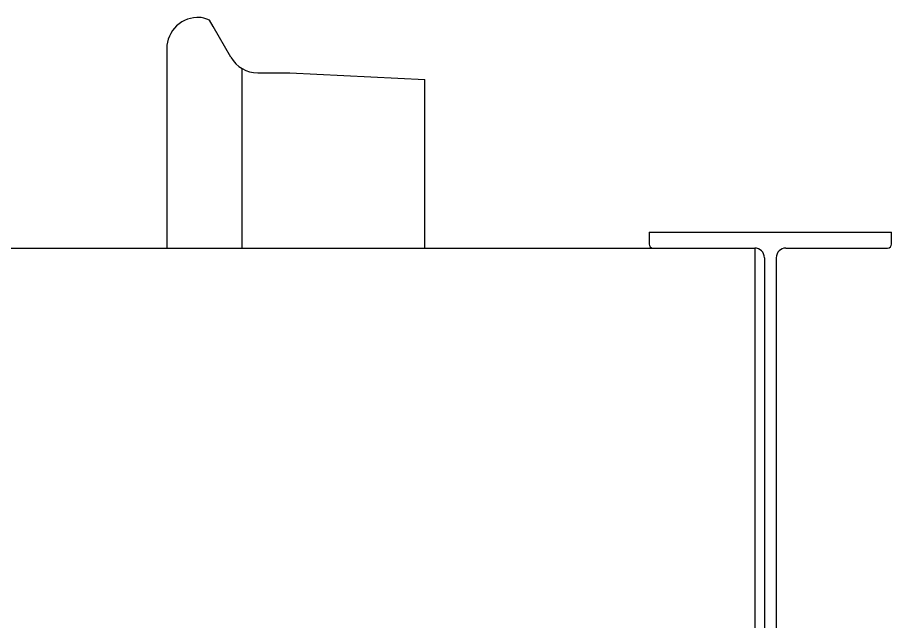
# Model space of a CAD drawing. Header units: millimetres. Extents: x -20242 to 39158, y -15780 to 26220.
# Drawn here: x -3635 to -1832, y 17564 to 18810 of the extents above; entities that cross this region are included whole.
import ezdxf

# ---------------------------------------------------------------- set-up
doc = ezdxf.new("R2010")
doc.units = ezdxf.units.MM

msp = doc.modelspace()

# ---------------------------------------------------------------- linework, layer by layer
for p, q in [((-3231.765, 18791.46), (-3239.028, 18804.041)), ((-3195.002, 18727.786), (-3231.765, 18791.46)), ((-3327.207, 18745.786), (-3327.207, 18334.146)), ((-3171.577, 18334.157), (-3171.577, 18704.361)), ((-3139.577, 18695.786), (-3073.207, 18695.786)), ((-3073.207, 18695.786), (-2795.207, 18681.898)), ((-2795.207, 18334.184), (-2795.207, 18681.898)), ((-2332.168, 18367.032), (-1832.168, 18367.032)), ((-2332.168, 18367.032), (-2332.168, 18342.232)), ((-1832.168, 18342.232), (-1832.168, 18367.032)), ((-10151.479, 18333.662), (-2114.408, 18334.232)), ((-2324.168, 18334.232), (-2114.408, 18334.232)), ((-2114.408, 18334.232), (-2114.408, 17399.832)), ((-2049.968, 18334.232), (-1840.168, 18334.232)), ((-2094.408, 18314.232), (-2094.408, 17419.832)), ((-2069.968, 18314.232), (-2069.968, 17419.832))]:
    msp.add_line(p, q)
for centre, radius, start, end in [((-3263.207, 18745.786), 64, 86.188685, 180), ((-3262.787, 18757.786), 52, 62.81243, 90), ((-3139.577, 18759.786), 64, 210, 270), ((-2324.168, 18342.232), 8, 180, 270), ((-1840.168, 18342.232), 8, 270, 0), ((-2114.408, 18314.232), 20, 0, 90), ((-2049.968, 18314.232), 20, 90, 180)]:
    msp.add_arc(centre, radius, start, end)

doc.saveas('drawing.dxf')
